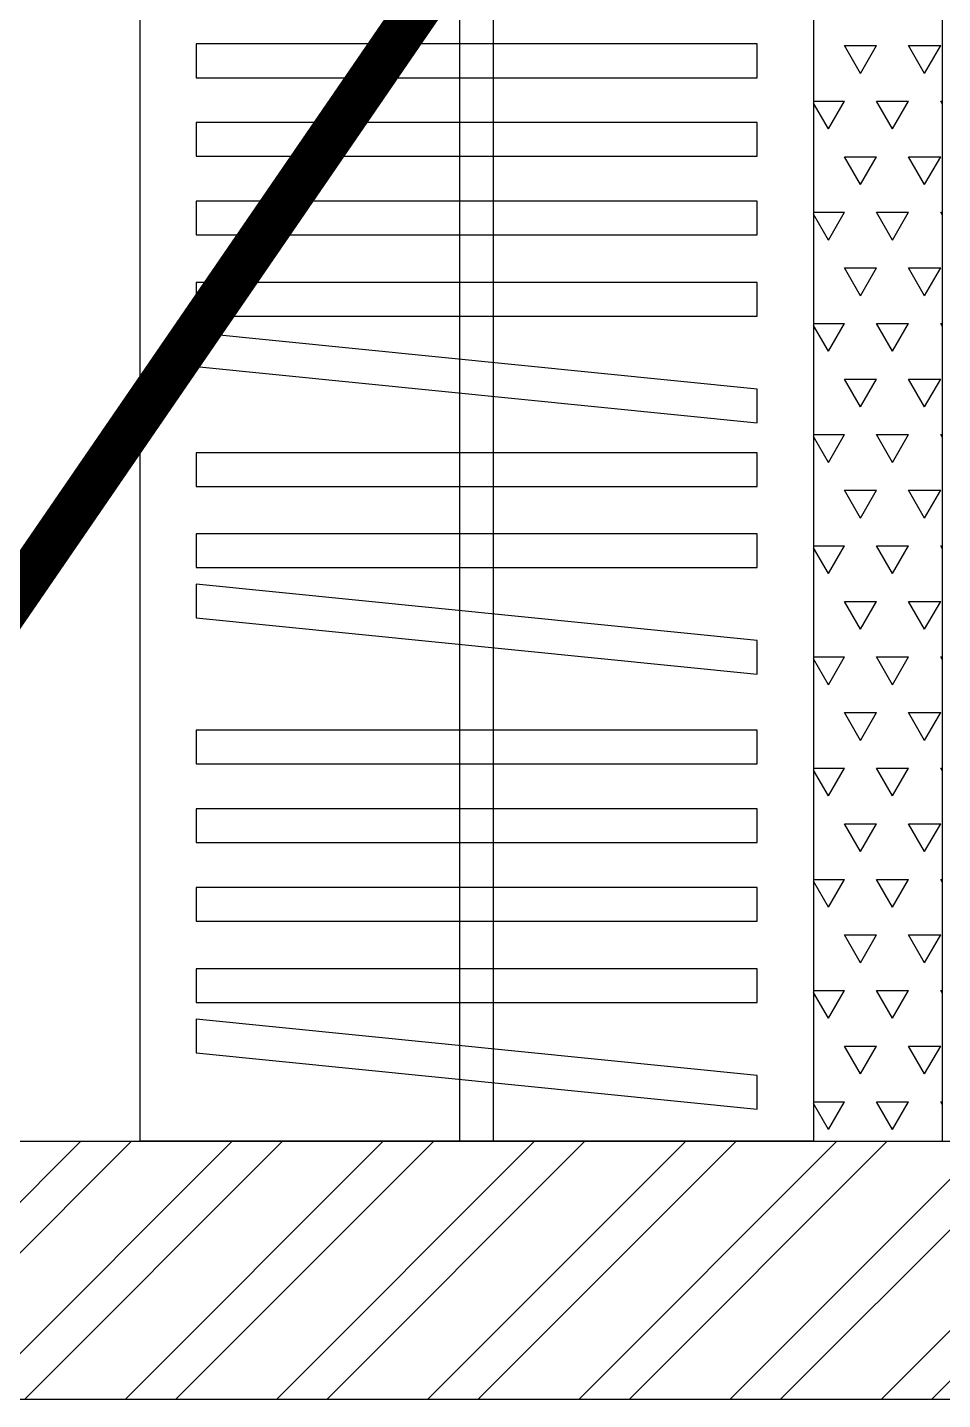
# Model space of a CAD drawing. Header units: millimetres. Extents: x -620 to 15825, y -3130 to 13425.
# Drawn here: x 3685 to 4500, y 0 to 1222 of the extents above; entities that cross this region are included whole.
import ezdxf

# ---------------------------------------------------------------- set-up
doc = ezdxf.new("R2010")
doc.units = ezdxf.units.MM
doc.header["$LTSCALE"] = 150
doc.linetypes.add('1215E_Roof Plan$0$DASHED', pattern=[0.75, 0.5, -0.25])
doc.layers.add('1215E_Roof Plan$0$ad-Primary Roof', color=5, linetype='Continuous', true_color=0x0000ff)
for name, color, linetype in [('ad-Furniture', 8, 'Continuous'), ('ad-Wall', 240, 'Continuous'), ('ad-Wall hatch', 8, 'Continuous')]:
    doc.layers.add(name, color=color, linetype=linetype)

# ---------------------------------------------------------------- blocks, each defined once
blk = doc.blocks.new('A$C5a02a541')
at = {"layer": 'ad-Furniture'}
for p, q in [((-315.1, 0), (-315.1, 2325)), ((-285.1, 0), (-285.1, 2325))]:
    blk.add_line(p, q, dxfattribs=at)
for points in [[(-600, 0), (-600, 2325), (0, 2325), (0, 0)], [(-550.1, 977), (-550.1, 947), (-50.1, 947), (-50.1, 977)], [(-550.1, 907), (-550.1, 877), (-50.1, 877), (-50.1, 907)], [(-550.1, 837), (-550.1, 807), (-50.1, 807), (-50.1, 837)], [(-550.1, 764.7), (-550.1, 734.7), (-50.1, 734.7), (-50.1, 764.7)], [(-550.1, 719.7), (-550.1, 689.7), (-50.1, 639.7), (-50.1, 669.7)], [(-550.1, 613.1), (-550.1, 583.1), (-50.1, 583.1), (-50.1, 613.1)], [(-550.1, 540.9), (-550.1, 510.9), (-50.1, 510.9), (-50.1, 540.9)], [(-550.1, 495.9), (-550.1, 465.9), (-50.1, 415.9), (-50.1, 445.9)], [(-550.1, 365.9), (-550.1, 335.9), (-50.1, 335.9), (-50.1, 365.9)], [(-550.1, 295.9), (-550.1, 265.9), (-50.1, 265.9), (-50.1, 295.9)], [(-550.1, 225.9), (-550.1, 195.9), (-50.1, 195.9), (-50.1, 225.9)], [(-550.1, 153.6), (-550.1, 123.6), (-50.1, 123.6), (-50.1, 153.6)], [(-550.1, 108.6), (-550.1, 78.6), (-50.1, 28.6), (-50.1, 58.6)]]:
    blk.add_lwpolyline(points, close=True, dxfattribs=at)
blk = doc.blocks.new('zw$BB2B')
at = {"layer": 'ad-Furniture'}
blk.add_blockref('A$C5a02a541', (4385, 230), dxfattribs=at)
blk.add_blockref('A$C5a02a541', (4385, 230), dxfattribs=at)
blk = doc.blocks.new('zw$6EBD')
at = {"layer": 'ad-Wall hatch', "transparency": 33554610}
h = blk.add_hatch(dxfattribs=at)
h.set_pattern_fill('ANSI32', color=256, scale=10, angle=1e-14)
h.paths.add_polyline_path([(230, 4280), (230, 230), (6475, 230), (6475, 4280), (3605, 4280), (3605, 4510), (6705, 4510), (6705, 230), (7405, 230), (7405, 0), (0, 0), (0, 4510), (1910, 4510), (1910, 7945), (0, 7945), (0, 12355), (10375, 12355), (10375, 9605), (10145, 9605), (10145, 12125), (5915, 12125), (5915, 7945), (3605, 7945), (3605, 8175), (5685, 8175), (5685, 12125), (230, 12125), (230, 8175), (2705, 8175), (2705, 7945), (2140, 7945), (2140, 4510), (2705, 4510), (2705, 4280)])
h = blk.add_hatch(dxfattribs=at)
h.set_pattern_fill('TRIANG', color=256, scale=6)
h.set_pattern_definition([(60, (-2631.195, -1739.29), (-28.575, 49.49335), [28.575, -28.575]), (120, (-2631.195, -1739.29), (-57.15, 3e-08), [28.575, -28.575]), (0, (-2645.48, -1714.543), (28.575, 49.49335), [28.575, -28.575])])
h.paths.add_polyline_path([(4500, 2605), (4385, 2605), (4385, 230), (4500, 230)])
at = {"layer": 'ad-Wall'}
for points in [[(6705, 4510), (6705, 230), (7405, 230), (7405, 0), (0, 0), (0, 4510)], [(2705, 4510), (2705, 4280), (230, 4280), (230, 230), (6475, 230), (6475, 4280), (3605, 4280), (3605, 4510)]]:
    blk.add_lwpolyline(points, dxfattribs=at)
blk.add_lwpolyline([(4500, 2605), (4385, 2605), (4385, 230), (4500, 230)], close=True, dxfattribs=at)
blk = doc.blocks.new('1215E_Roof Plan')
at = {"layer": '1215E_Roof Plan$0$ad-Primary Roof', "linetype": '1215E_Roof Plan$0$DASHED', "ltscale": 2, "const_width": 40}
blk.add_lwpolyline([(1460, -2510), (8915, -2510), (5187.5, 2920)], close=True, dxfattribs=at)

msp = doc.modelspace()

# ---------------------------------------------------------------- block references
at = {"layer": 'ad-Furniture'}
msp.add_blockref('zw$BB2B', (0, 0), dxfattribs=at)

# ---------------------------------------------------------------- next in the draw order: block references
msp.add_blockref('zw$6EBD', (0, 0))

# ---------------------------------------------------------------- next in the draw order: block references
msp.add_blockref('1215E_Roof Plan', (0, 0))

doc.saveas('drawing.dxf')
